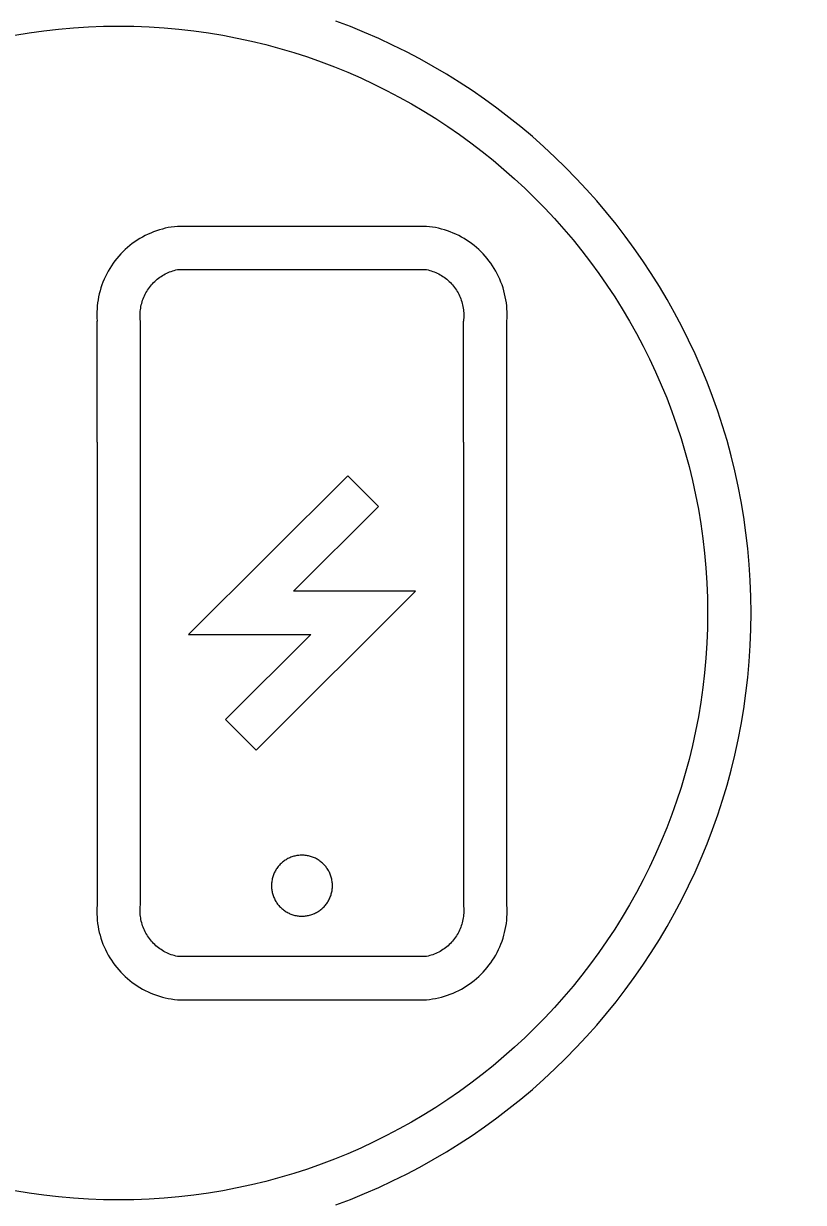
# Model space of a CAD drawing. Header units: inches. Extents: x -10 to 196, y -2 to 124.
# Drawn here: x 20.606 to 21.917, y 109.636 to 111.619 of the extents above; entities that cross this region are included whole.
import ezdxf

# ---------------------------------------------------------------- set-up
doc = ezdxf.new("R2010")
doc.units = ezdxf.units.IN
doc.layers.add('ZANO_R', color=7, linetype='Continuous', lineweight=0)
doc.layers.add('ZANO_W', color=1, linetype='Continuous', lineweight=0)
doc.styles.get("Standard").update_dxf_attribs({"font": 'arial.ttf'})
doc.dimstyles.new('amerykanie', dxfattribs={"dimtxt": 50, "dimasz": 50, "dimexe": 0.5, "dimexo": 0.5, "dimgap": 1, "dimtad": 1, "dimdec": 0, "dimzin": 0, "dimlunit": 5, "dimtxsty": 'Standard', "dimcen": 0.09, "dimclrd": 1, "dimclre": 1, "dimclrt": 1, "dimazin": 0, "dimtfac": 1, "dimtdec": 0, "dimtmove": 0, "dimatfit": 3, "dimfxl": 1, "dimtzin": 0, "dimarcsym": 1})

# ---------------------------------------------------------------- blocks, each defined once
blk = doc.blocks.new('*D384')
at = {"layer": 'ZANO_W', "color": 1, "lineweight": -2}
for p, q in [((20.4921, 123.7696), (-6.8121, 123.7696)), ((-6.3121, 122.7696), (-6.3121, 96.288)), ((3.6895, 95.288), (-6.8121, 95.288))]:
    blk.add_line(p, q, dxfattribs=at)
at = {"layer": 'ZANO_W', "color": 1}
for points in [[(-6.1455, 122.7696), (-6.4788, 122.7696), (-6.3121, 123.7696)], [(-6.4788, 96.288), (-6.1455, 96.288), (-6.3121, 95.288)]]:
    blk.add_solid(points, dxfattribs=at)
at = {"layer": 'ZANO_W', "color": 1, "insert": (-7.6524, 109.5288), "char_height": 1.625, "attachment_point": 5, "rotation": 90}
blk.add_mtext('28 1/2', dxfattribs=at)
blk = doc.blocks.new('*D387')
at = {"layer": 'ZANO_W', "color": 1, "lineweight": -2}
blk.add_arc((159.9897, 95.288), 5.9376, 93.97094, 170.33898, dxfattribs=at)
at = {"layer": 'ZANO_W', "color": 1}
for points in [[(159.576, 101.0448), (159.581, 101.3781), (160.5784, 101.1964)], [(153.9702, 96.2985), (154.3023, 96.2704), (154.052, 95.288)]]:
    blk.add_solid(points, dxfattribs=at)
at = {"layer": 'ZANO_W', "color": 1, "insert": (155.1052, 100.6833), "char_height": 1.625, "attachment_point": 5, "rotation": 42.155}
blk.add_mtext("95%%d41'", dxfattribs=at)

msp = doc.modelspace()

# ---------------------------------------------------------------- linework, layer by layer
at = {"layer": 'ZANO_R'}
for p, q in [((20.64008, 111.60666), (20.66492, 111.6095)), ((20.66492, 111.6095), (20.68994, 111.61172)), ((20.68994, 111.61172), (20.71513, 111.61332)), ((20.71513, 111.61332), (20.74049, 111.61428)), ((20.74049, 111.61428), (20.76601, 111.6146)), ((20.76601, 111.6146), (20.79152, 111.61428)), ((20.79152, 111.61428), (20.81688, 111.61332)), ((20.81688, 111.61332), (20.84207, 111.61172)), ((20.84207, 111.61172), (20.86709, 111.6095)), ((20.86709, 111.6095), (20.89193, 111.60666)), ((21.15541, 111.61375), (21.13114, 111.62297)), ((21.1794, 111.60396), (21.15541, 111.61375)), ((20.59097, 111.59916), (20.61543, 111.60321)), ((20.61543, 111.60321), (20.64008, 111.60666)), ((20.89193, 111.60666), (20.91658, 111.60321)), ((20.91658, 111.60321), (20.94103, 111.59916)), ((20.94103, 111.59916), (20.96528, 111.59451)), ((20.96528, 111.59451), (20.98932, 111.58928)), ((20.98932, 111.58928), (21.01314, 111.58348)), ((21.20309, 111.59362), (21.1794, 111.60396)), ((21.22647, 111.58271), (21.20309, 111.59362)), ((21.01314, 111.58348), (21.03673, 111.5771)), ((21.03673, 111.5771), (21.06009, 111.57015)), ((21.06009, 111.57015), (21.0832, 111.56266)), ((21.24955, 111.57127), (21.22647, 111.58271)), ((21.2723, 111.55928), (21.24955, 111.57127)), ((21.0832, 111.56266), (21.10606, 111.55461)), ((21.10606, 111.55461), (21.12867, 111.54603)), ((21.29473, 111.54677), (21.2723, 111.55928)), ((21.12867, 111.54603), (21.151, 111.53692)), ((21.151, 111.53692), (21.17306, 111.52728)), ((21.31682, 111.53373), (21.29473, 111.54677)), ((21.33856, 111.52019), (21.31682, 111.53373)), ((21.17306, 111.52728), (21.19485, 111.51713)), ((21.19485, 111.51713), (21.21634, 111.50646)), ((21.35995, 111.50614), (21.33856, 111.52019)), ((21.21634, 111.50646), (21.23753, 111.4953)), ((21.23753, 111.4953), (21.25841, 111.48365)), ((21.38098, 111.49159), (21.35995, 111.50614)), ((21.40164, 111.47656), (21.38098, 111.49159)), ((21.25841, 111.48365), (21.27899, 111.47151)), ((21.27899, 111.47151), (21.29924, 111.45889)), ((21.42192, 111.46105), (21.40164, 111.47656)), ((21.29924, 111.45889), (21.31916, 111.44581)), ((21.44181, 111.44508), (21.42192, 111.46105)), ((21.31916, 111.44581), (21.33874, 111.43226)), ((21.33874, 111.43226), (21.35798, 111.41827)), ((21.46131, 111.42863), (21.44181, 111.44508)), ((21.35798, 111.41827), (21.37687, 111.40382)), ((21.4804, 111.41174), (21.46131, 111.42863)), ((21.49908, 111.3944), (21.4804, 111.41174)), ((21.37687, 111.40382), (21.3954, 111.38894)), ((21.51734, 111.37663), (21.49908, 111.3944)), ((21.3954, 111.38894), (21.41355, 111.37363)), ((21.41355, 111.37363), (21.43134, 111.35789)), ((21.53517, 111.35842), (21.51734, 111.37663)), ((21.43134, 111.35789), (21.44873, 111.34175)), ((21.55256, 111.3398), (21.53517, 111.35842)), ((21.44873, 111.34175), (21.46574, 111.32519)), ((21.56951, 111.32077), (21.55256, 111.3398)), ((21.46574, 111.32519), (21.48234, 111.30824)), ((21.586, 111.30133), (21.56951, 111.32077)), ((21.48234, 111.30824), (21.49854, 111.29089)), ((21.49854, 111.29089), (21.51432, 111.27317)), ((21.60203, 111.2815), (21.586, 111.30133)), ((20.83433, 111.27187), (20.82944, 111.27028)), ((20.83927, 111.27329), (20.83433, 111.27187)), ((20.84426, 111.27454), (20.83927, 111.27329)), ((20.84929, 111.27561), (20.84426, 111.27454)), ((20.85435, 111.27651), (20.84929, 111.27561)), ((20.85944, 111.27724), (20.85435, 111.27651)), ((20.86455, 111.27779), (20.85944, 111.27724)), ((21.28346, 111.27779), (20.86455, 111.27779)), ((21.28857, 111.27724), (21.28346, 111.27779)), ((21.29366, 111.27651), (21.28857, 111.27724)), ((21.29872, 111.27561), (21.29366, 111.27651)), ((21.30375, 111.27454), (21.29872, 111.27561)), ((21.30874, 111.27329), (21.30375, 111.27454)), ((21.31368, 111.27187), (21.30874, 111.27329)), ((21.31857, 111.27028), (21.31368, 111.27187)), ((21.51432, 111.27317), (21.52968, 111.25507)), ((21.61758, 111.26128), (21.60203, 111.2815)), ((20.79289, 111.25172), (20.78872, 111.24871)), ((20.79716, 111.25458), (20.79289, 111.25172)), ((20.80152, 111.2573), (20.79716, 111.25458)), ((20.80598, 111.25986), (20.80152, 111.2573)), ((20.81052, 111.26227), (20.80598, 111.25986)), ((20.81515, 111.26451), (20.81052, 111.26227)), ((20.81984, 111.2666), (20.81515, 111.26451)), ((20.82461, 111.26852), (20.81984, 111.2666)), ((20.82944, 111.27028), (20.82461, 111.26852)), ((21.3234, 111.26852), (21.31857, 111.27028)), ((21.32817, 111.2666), (21.3234, 111.26852)), ((21.33286, 111.26451), (21.32817, 111.2666)), ((21.33749, 111.26227), (21.33286, 111.26451)), ((21.34203, 111.25986), (21.33749, 111.26227)), ((21.34649, 111.2573), (21.34203, 111.25986)), ((21.35085, 111.25458), (21.34649, 111.2573)), ((21.35512, 111.25172), (21.35085, 111.25458)), ((21.35929, 111.24871), (21.35512, 111.25172)), ((21.52968, 111.25507), (21.54461, 111.2366)), ((21.63266, 111.24069), (21.61758, 111.26128)), ((20.76957, 111.23161), (20.76611, 111.2278)), ((20.77316, 111.23529), (20.76957, 111.23161)), ((20.77687, 111.23884), (20.77316, 111.23529)), ((20.7807, 111.24227), (20.77687, 111.23884)), ((20.78466, 111.24556), (20.7807, 111.24227)), ((20.78872, 111.24871), (20.78466, 111.24556)), ((21.36335, 111.24556), (21.35929, 111.24871)), ((21.36731, 111.24227), (21.36335, 111.24556)), ((21.37114, 111.23884), (21.36731, 111.24227)), ((21.37485, 111.23529), (21.37114, 111.23884)), ((21.37844, 111.23161), (21.37485, 111.23529)), ((21.3819, 111.2278), (21.37844, 111.23161)), ((21.54461, 111.2366), (21.5591, 111.21777)), ((21.64725, 111.21972), (21.63266, 111.24069)), ((20.75364, 111.21147), (20.75089, 111.20713)), ((20.75655, 111.21571), (20.75364, 111.21147)), ((20.75959, 111.21985), (20.75655, 111.21571)), ((20.76278, 111.22388), (20.75959, 111.21985)), ((20.76611, 111.2278), (20.76278, 111.22388)), ((21.38523, 111.22388), (21.3819, 111.2278)), ((21.38842, 111.21985), (21.38523, 111.22388)), ((21.39146, 111.21571), (21.38842, 111.21985)), ((21.39437, 111.21147), (21.39146, 111.21571)), ((21.39712, 111.20713), (21.39437, 111.21147)), ((21.5591, 111.21777), (21.57314, 111.19859)), ((21.66134, 111.1984), (21.64725, 111.21972)), ((20.74355, 111.19357), (20.74142, 111.18889)), ((20.74584, 111.19817), (20.74355, 111.19357)), ((20.74829, 111.20269), (20.74584, 111.19817)), ((20.75089, 111.20713), (20.74829, 111.20269)), ((20.83267, 111.19047), (20.83486, 111.19208)), ((20.83486, 111.19208), (20.8371, 111.19362)), ((20.8371, 111.19362), (20.83939, 111.19508)), ((20.83939, 111.19508), (20.84174, 111.19646)), ((20.84174, 111.19646), (20.84413, 111.19775)), ((20.84413, 111.19775), (20.84656, 111.19897)), ((20.84656, 111.19897), (20.84903, 111.2001)), ((20.84903, 111.2001), (20.85154, 111.20114)), ((20.85154, 111.20114), (20.85409, 111.20209)), ((20.85409, 111.20209), (20.85666, 111.20296)), ((20.85666, 111.20296), (20.85927, 111.20373)), ((20.85927, 111.20373), (20.8619, 111.20442)), ((20.8619, 111.20442), (20.86455, 111.20501)), ((20.86455, 111.20501), (21.28346, 111.20501)), ((21.28346, 111.20501), (21.28611, 111.20442)), ((21.28611, 111.20442), (21.28874, 111.20373)), ((21.28874, 111.20373), (21.29135, 111.20296)), ((21.29135, 111.20296), (21.29392, 111.20209)), ((21.29392, 111.20209), (21.29647, 111.20114)), ((21.29647, 111.20114), (21.29898, 111.2001)), ((21.29898, 111.2001), (21.30145, 111.19897)), ((21.30145, 111.19897), (21.30388, 111.19775)), ((21.30388, 111.19775), (21.30627, 111.19646)), ((21.30627, 111.19646), (21.30862, 111.19508)), ((21.30862, 111.19508), (21.31091, 111.19362)), ((21.31091, 111.19362), (21.31315, 111.19208)), ((21.31315, 111.19208), (21.31534, 111.19047)), ((21.39972, 111.20269), (21.39712, 111.20713)), ((21.40217, 111.19817), (21.39972, 111.20269)), ((21.40446, 111.19357), (21.40217, 111.19817)), ((21.40659, 111.18889), (21.40446, 111.19357)), ((21.57314, 111.19859), (21.58673, 111.17906)), ((21.67493, 111.17672), (21.66134, 111.1984)), ((20.73602, 111.17445), (20.73455, 111.16952)), ((20.73765, 111.17932), (20.73602, 111.17445)), ((20.73945, 111.18414), (20.73765, 111.17932)), ((20.74142, 111.18889), (20.73945, 111.18414)), ((20.81435, 111.17057), (20.81586, 111.17283)), ((20.81586, 111.17283), (20.81744, 111.17504)), ((20.81744, 111.17504), (20.81911, 111.17719)), ((20.81911, 111.17719), (20.82084, 111.17928)), ((20.82084, 111.17928), (20.82265, 111.18131)), ((20.82265, 111.18131), (20.82452, 111.18328)), ((20.82452, 111.18328), (20.82647, 111.18518)), ((20.82647, 111.18518), (20.82847, 111.18701)), ((20.82847, 111.18701), (20.83054, 111.18878)), ((20.83054, 111.18878), (20.83267, 111.19047)), ((21.31534, 111.19047), (21.31747, 111.18878)), ((21.31747, 111.18878), (21.31954, 111.18701)), ((21.31954, 111.18701), (21.32155, 111.18518)), ((21.32155, 111.18518), (21.32349, 111.18328)), ((21.32349, 111.18328), (21.32536, 111.18131)), ((21.32536, 111.18131), (21.32717, 111.17928)), ((21.32717, 111.17928), (21.3289, 111.17719)), ((21.3289, 111.17719), (21.33057, 111.17504)), ((21.33057, 111.17504), (21.33215, 111.17283)), ((21.33215, 111.17283), (21.33366, 111.17057)), ((21.40856, 111.18414), (21.40659, 111.18889)), ((21.41036, 111.17932), (21.40856, 111.18414)), ((21.41199, 111.17445), (21.41036, 111.17932)), ((21.41346, 111.16952), (21.41199, 111.17445)), ((21.58673, 111.17906), (21.59985, 111.1592)), ((21.688, 111.1547), (21.67493, 111.17672)), ((20.73119, 111.15447), (20.73042, 111.14939)), ((20.73214, 111.15953), (20.73119, 111.15447)), ((20.73326, 111.16454), (20.73214, 111.15953)), ((20.73455, 111.16952), (20.73326, 111.16454)), ((20.80527, 111.15088), (20.8061, 111.15347)), ((20.8061, 111.15347), (20.80702, 111.15603)), ((20.80702, 111.15603), (20.80803, 111.15855)), ((20.80803, 111.15855), (20.80913, 111.16104)), ((20.80913, 111.16104), (20.81031, 111.16349)), ((20.81031, 111.16349), (20.81157, 111.16589)), ((20.81157, 111.16589), (20.81292, 111.16825)), ((20.81292, 111.16825), (20.81435, 111.17057)), ((21.33366, 111.17057), (21.33509, 111.16825)), ((21.33509, 111.16825), (21.33644, 111.16589)), ((21.33644, 111.16589), (21.3377, 111.16349)), ((21.3377, 111.16349), (21.33888, 111.16104)), ((21.33888, 111.16104), (21.33998, 111.15855)), ((21.33998, 111.15855), (21.34099, 111.15603)), ((21.34099, 111.15603), (21.34191, 111.15347)), ((21.34191, 111.15347), (21.34274, 111.15088)), ((21.41475, 111.16454), (21.41346, 111.16952)), ((21.41587, 111.15953), (21.41475, 111.16454)), ((21.41682, 111.15447), (21.41587, 111.15953)), ((21.41759, 111.14939), (21.41682, 111.15447)), ((21.59985, 111.1592), (21.61251, 111.13901)), ((21.70055, 111.13234), (21.688, 111.1547)), ((20.72916, 111.13402), (20.7291, 111.12888)), ((20.72941, 111.13916), (20.72916, 111.13402)), ((20.72982, 111.14428), (20.72941, 111.13916)), ((20.73042, 111.14939), (20.72982, 111.14428)), ((20.80193, 111.12946), (20.80202, 111.13218)), ((20.80202, 111.13218), (20.8022, 111.13489)), ((20.8022, 111.13489), (20.80248, 111.13759)), ((20.80248, 111.13759), (20.80286, 111.14029)), ((20.80286, 111.14029), (20.80332, 111.14297)), ((20.80332, 111.14297), (20.80388, 111.14563)), ((20.80388, 111.14563), (20.80453, 111.14827)), ((20.80453, 111.14827), (20.80527, 111.15088)), ((21.34274, 111.15088), (21.34348, 111.14827)), ((21.34348, 111.14827), (21.34413, 111.14563)), ((21.34413, 111.14563), (21.34469, 111.14297)), ((21.34469, 111.14297), (21.34515, 111.14029)), ((21.34515, 111.14029), (21.34553, 111.13759)), ((21.34553, 111.13759), (21.34581, 111.13489)), ((21.34581, 111.13489), (21.34599, 111.13218)), ((21.34599, 111.13218), (21.34608, 111.12946)), ((21.41819, 111.14428), (21.41759, 111.14939)), ((21.4186, 111.13916), (21.41819, 111.14428)), ((21.41885, 111.13402), (21.4186, 111.13916)), ((21.41891, 111.12888), (21.41885, 111.13402)), ((21.61251, 111.13901), (21.62468, 111.1185)), ((21.71257, 111.10966), (21.70055, 111.13234)), ((20.7291, 111.12888), (20.72921, 111.12374)), ((20.72921, 111.12374), (20.72951, 111.11861)), ((20.72951, 110.9146), (20.72951, 111.11861)), ((20.80193, 111.12674), (20.80193, 111.12946)), ((20.80203, 111.12403), (20.80193, 111.12674)), ((20.80222, 111.12131), (20.80203, 111.12403)), ((20.80251, 111.11861), (20.80222, 111.12131)), ((20.80251, 110.13648), (20.80251, 111.11861)), ((21.34579, 111.12131), (21.3455, 111.11861)), ((21.3455, 110.9146), (21.3455, 111.11861)), ((21.34598, 111.12403), (21.34579, 111.12131)), ((21.34608, 111.12674), (21.34598, 111.12403)), ((21.34608, 111.12946), (21.34608, 111.12674)), ((21.4185, 111.11861), (21.4188, 111.12374)), ((21.4185, 110.13648), (21.4185, 111.11861)), ((21.4188, 111.12374), (21.41891, 111.12888)), ((21.62468, 111.1185), (21.63637, 111.09768)), ((21.63637, 111.09768), (21.64757, 111.07655)), ((21.72406, 111.08665), (21.71257, 111.10966)), ((21.64757, 111.07655), (21.65826, 111.05513)), ((21.73499, 111.06334), (21.72406, 111.08665)), ((21.65826, 111.05513), (21.66845, 111.03342)), ((21.74537, 111.03972), (21.73499, 111.06334)), ((21.66845, 111.03342), (21.67812, 111.01142)), ((21.75519, 111.01581), (21.74537, 111.03972)), ((21.76443, 110.99162), (21.75519, 111.01581)), ((21.67812, 111.01142), (21.68726, 110.98915)), ((21.68726, 110.98915), (21.69587, 110.96662)), ((21.7731, 110.96714), (21.76443, 110.99162)), ((21.69587, 110.96662), (21.70394, 110.94383)), ((21.78117, 110.9424), (21.7731, 110.96714)), ((21.70394, 110.94383), (21.71146, 110.92078)), ((21.78865, 110.9174), (21.78117, 110.9424)), ((20.72951, 110.9146), (20.72951, 110.13648)), ((21.3455, 110.9146), (21.3455, 110.13648)), ((21.71146, 110.92078), (21.71842, 110.8975)), ((21.79552, 110.89215), (21.78865, 110.9174)), ((21.71842, 110.8975), (21.72482, 110.87398)), ((21.80177, 110.86665), (21.79552, 110.89215)), ((21.151, 110.85828), (20.88298, 110.59133)), ((21.2026, 110.8068), (21.151, 110.85828)), ((21.72482, 110.87398), (21.73065, 110.85023)), ((21.80741, 110.84092), (21.80177, 110.86665)), ((21.73065, 110.85023), (21.73589, 110.82627)), ((21.81241, 110.81496), (21.80741, 110.84092)), ((21.73589, 110.82627), (21.74055, 110.80209)), ((21.81677, 110.78878), (21.81241, 110.81496)), ((21.05957, 110.66432), (21.2026, 110.8068)), ((21.74055, 110.80209), (21.74461, 110.77771)), ((21.74461, 110.77771), (21.74807, 110.75314)), ((21.82049, 110.76239), (21.81677, 110.78878)), ((21.82354, 110.7358), (21.82049, 110.76239)), ((21.74807, 110.75314), (21.75092, 110.72837)), ((21.82594, 110.70902), (21.82354, 110.7358)), ((21.75092, 110.72837), (21.75315, 110.70343)), ((21.75315, 110.70343), (21.75475, 110.67832)), ((21.82766, 110.68206), (21.82594, 110.70902)), ((21.75475, 110.67832), (21.75572, 110.65304)), ((21.82869, 110.65491), (21.82766, 110.68206)), ((20.99711, 110.39697), (21.26487, 110.66459)), ((21.26487, 110.66459), (21.05957, 110.66432)), ((21.75572, 110.65304), (21.75604, 110.6276)), ((21.82904, 110.6276), (21.82869, 110.65491)), ((21.75604, 110.6276), (21.75572, 110.60217)), ((21.82869, 110.60029), (21.82904, 110.6276)), ((21.75572, 110.60217), (21.75475, 110.57689)), ((21.82766, 110.57315), (21.82869, 110.60029)), ((20.88298, 110.59133), (21.08873, 110.5916)), ((21.08873, 110.5916), (20.94544, 110.44835)), ((21.75475, 110.57689), (21.75315, 110.55177)), ((21.82594, 110.54618), (21.82766, 110.57315)), ((21.75315, 110.55177), (21.75092, 110.52683)), ((21.82354, 110.5194), (21.82594, 110.54618)), ((21.75092, 110.52683), (21.74807, 110.50207)), ((21.82049, 110.49281), (21.82354, 110.5194)), ((21.74807, 110.50207), (21.74461, 110.47749)), ((21.81677, 110.46642), (21.82049, 110.49281)), ((21.74461, 110.47749), (21.74055, 110.45311)), ((21.81241, 110.44025), (21.81677, 110.46642)), ((20.94544, 110.44835), (20.99711, 110.39697)), ((21.74055, 110.45311), (21.73589, 110.42894)), ((21.80741, 110.41429), (21.81241, 110.44025)), ((21.73589, 110.42894), (21.73065, 110.40497)), ((21.73065, 110.40497), (21.72482, 110.38122)), ((21.80177, 110.38856), (21.80741, 110.41429)), ((21.72482, 110.38122), (21.71842, 110.3577)), ((21.79552, 110.36306), (21.80177, 110.38856)), ((21.78865, 110.3378), (21.79552, 110.36306)), ((21.71842, 110.3577), (21.71146, 110.33442)), ((21.71146, 110.33442), (21.70394, 110.31138)), ((21.78117, 110.3128), (21.78865, 110.3378)), ((21.70394, 110.31138), (21.69587, 110.28858)), ((21.7731, 110.28806), (21.78117, 110.3128)), ((21.69587, 110.28858), (21.68726, 110.26605)), ((21.76443, 110.26359), (21.7731, 110.28806)), ((21.68726, 110.26605), (21.67812, 110.24378)), ((21.75519, 110.23939), (21.76443, 110.26359)), ((21.67812, 110.24378), (21.66845, 110.22179)), ((21.07251, 110.22028), (21.07074, 110.2202)), ((21.07429, 110.2203), (21.07251, 110.22028)), ((21.07607, 110.22026), (21.07429, 110.2203)), ((21.07785, 110.22016), (21.07607, 110.22026)), ((21.66845, 110.22179), (21.65826, 110.20007)), ((21.74537, 110.21548), (21.75519, 110.23939)), ((21.03395, 110.20103), (21.03287, 110.19962)), ((21.03509, 110.2024), (21.03395, 110.20103)), ((21.03627, 110.20373), (21.03509, 110.2024)), ((21.0375, 110.20502), (21.03627, 110.20373)), ((21.03877, 110.20627), (21.0375, 110.20502)), ((21.04008, 110.20747), (21.03877, 110.20627)), ((21.04143, 110.20862), (21.04008, 110.20747)), ((21.04283, 110.20973), (21.04143, 110.20862)), ((21.04426, 110.21079), (21.04283, 110.20973)), ((21.04572, 110.21179), (21.04426, 110.21079)), ((21.04722, 110.21275), (21.04572, 110.21179)), ((21.04876, 110.21365), (21.04722, 110.21275)), ((21.05032, 110.2145), (21.04876, 110.21365)), ((21.05191, 110.2153), (21.05032, 110.2145)), ((21.05353, 110.21604), (21.05191, 110.2153)), ((21.05517, 110.21672), (21.05353, 110.21604)), ((21.05684, 110.21734), (21.05517, 110.21672)), ((21.05852, 110.21791), (21.05684, 110.21734)), ((21.06023, 110.21842), (21.05852, 110.21791)), ((21.06195, 110.21887), (21.06023, 110.21842)), ((21.06369, 110.21926), (21.06195, 110.21887)), ((21.06544, 110.21958), (21.06369, 110.21926)), ((21.0672, 110.21985), (21.06544, 110.21958)), ((21.06896, 110.22006), (21.0672, 110.21985)), ((21.07074, 110.2202), (21.06896, 110.22006)), ((21.07962, 110.22), (21.07785, 110.22016)), ((21.08138, 110.21977), (21.07962, 110.22)), ((21.08314, 110.21948), (21.08138, 110.21977)), ((21.08488, 110.21914), (21.08314, 110.21948)), ((21.08662, 110.21873), (21.08488, 110.21914)), ((21.08833, 110.21826), (21.08662, 110.21873)), ((21.09003, 110.21773), (21.08833, 110.21826)), ((21.09171, 110.21715), (21.09003, 110.21773)), ((21.09337, 110.21651), (21.09171, 110.21715)), ((21.09501, 110.2158), (21.09337, 110.21651)), ((21.09662, 110.21505), (21.09501, 110.2158)), ((21.0982, 110.21424), (21.09662, 110.21505)), ((21.09975, 110.21337), (21.0982, 110.21424)), ((21.10127, 110.21245), (21.09975, 110.21337)), ((21.10276, 110.21148), (21.10127, 110.21245)), ((21.10422, 110.21045), (21.10276, 110.21148)), ((21.10564, 110.20938), (21.10422, 110.21045)), ((21.10702, 110.20826), (21.10564, 110.20938)), ((21.10836, 110.20709), (21.10702, 110.20826)), ((21.10966, 110.20587), (21.10836, 110.20709)), ((21.11092, 110.20461), (21.10966, 110.20587)), ((21.11213, 110.20331), (21.11092, 110.20461)), ((21.11329, 110.20197), (21.11213, 110.20331)), ((21.11441, 110.20058), (21.11329, 110.20197)), ((21.11548, 110.19916), (21.11441, 110.20058)), ((21.73499, 110.19186), (21.74537, 110.21548)), ((21.02444, 110.18209), (21.02402, 110.18036)), ((21.02492, 110.1838), (21.02444, 110.18209)), ((21.02546, 110.1855), (21.02492, 110.1838)), ((21.02606, 110.18717), (21.02546, 110.1855)), ((21.02672, 110.18883), (21.02606, 110.18717)), ((21.02744, 110.19046), (21.02672, 110.18883)), ((21.02821, 110.19206), (21.02744, 110.19046)), ((21.02903, 110.19363), (21.02821, 110.19206)), ((21.02991, 110.19518), (21.02903, 110.19363)), ((21.03085, 110.1967), (21.02991, 110.19518)), ((21.03183, 110.19818), (21.03085, 110.1967)), ((21.03287, 110.19962), (21.03183, 110.19818)), ((21.1165, 110.1977), (21.11548, 110.19916)), ((21.11747, 110.19621), (21.1165, 110.1977)), ((21.11839, 110.19469), (21.11747, 110.19621)), ((21.11925, 110.19313), (21.11839, 110.19469)), ((21.12006, 110.19155), (21.11925, 110.19313)), ((21.12081, 110.18993), (21.12006, 110.19155)), ((21.12151, 110.1883), (21.12081, 110.18993)), ((21.12215, 110.18664), (21.12151, 110.1883)), ((21.12273, 110.18495), (21.12215, 110.18664)), ((21.12325, 110.18325), (21.12273, 110.18495)), ((21.12371, 110.18154), (21.12325, 110.18325)), ((21.12412, 110.1798), (21.12371, 110.18154)), ((21.65826, 110.20007), (21.64757, 110.17865)), ((21.72406, 110.16855), (21.73499, 110.19186)), ((21.02281, 110.17156), (21.02276, 110.16978)), ((21.02276, 110.16978), (21.02276, 110.168)), ((21.02276, 110.168), (21.02283, 110.16623)), ((21.02293, 110.17334), (21.02281, 110.17156)), ((21.02283, 110.16623), (21.02296, 110.16445)), ((21.02311, 110.17511), (21.02293, 110.17334)), ((21.02296, 110.16445), (21.02315, 110.16268)), ((21.02335, 110.17687), (21.02311, 110.17511)), ((21.02315, 110.16268), (21.0234, 110.16092)), ((21.02365, 110.17862), (21.02335, 110.17687)), ((21.0234, 110.16092), (21.02371, 110.15917)), ((21.02402, 110.18036), (21.02365, 110.17862)), ((21.12446, 110.17806), (21.12412, 110.1798)), ((21.12474, 110.1763), (21.12446, 110.17806)), ((21.12452, 110.16036), (21.12479, 110.16211)), ((21.12496, 110.17454), (21.12474, 110.1763)), ((21.12479, 110.16211), (21.125, 110.16388)), ((21.12512, 110.17276), (21.12496, 110.17454)), ((21.125, 110.16388), (21.12515, 110.16565)), ((21.12522, 110.17099), (21.12512, 110.17276)), ((21.12515, 110.16565), (21.12523, 110.16743)), ((21.12526, 110.16921), (21.12522, 110.17099)), ((21.12523, 110.16743), (21.12526, 110.16921)), ((21.64757, 110.17865), (21.63637, 110.15752)), ((21.71257, 110.14555), (21.72406, 110.16855)), ((21.02371, 110.15917), (21.02409, 110.15743)), ((21.02409, 110.15743), (21.02452, 110.1557)), ((21.02452, 110.1557), (21.02501, 110.15399)), ((21.02501, 110.15399), (21.02556, 110.1523)), ((21.02556, 110.1523), (21.02618, 110.15063)), ((21.02618, 110.15063), (21.02684, 110.14898)), ((21.02684, 110.14898), (21.02757, 110.14736)), ((21.02757, 110.14736), (21.02835, 110.14576)), ((21.02835, 110.14576), (21.02919, 110.14419)), ((21.02919, 110.14419), (21.03007, 110.14265)), ((21.03007, 110.14265), (21.03102, 110.14114)), ((21.03102, 110.14114), (21.03201, 110.13966)), ((21.11668, 110.14066), (21.11764, 110.14216)), ((21.11764, 110.14216), (21.11854, 110.14369)), ((21.11854, 110.14369), (21.1194, 110.14525)), ((21.1194, 110.14525), (21.1202, 110.14684)), ((21.1202, 110.14684), (21.12094, 110.14846)), ((21.12094, 110.14846), (21.12163, 110.1501)), ((21.12163, 110.1501), (21.12226, 110.15176)), ((21.12226, 110.15176), (21.12283, 110.15345)), ((21.12283, 110.15345), (21.12334, 110.15515)), ((21.12334, 110.15515), (21.12379, 110.15687)), ((21.12379, 110.15687), (21.12418, 110.15861)), ((21.12418, 110.15861), (21.12452, 110.16036)), ((21.63637, 110.15752), (21.62468, 110.1367)), ((21.70055, 110.12286), (21.71257, 110.14555)), ((20.72921, 110.13135), (20.7291, 110.12621)), ((20.7291, 110.12621), (20.72916, 110.12107)), ((20.72951, 110.13648), (20.72921, 110.13135)), ((20.80193, 110.12835), (20.80203, 110.13107)), ((20.80193, 110.12563), (20.80193, 110.12835)), ((20.80202, 110.12292), (20.80193, 110.12563)), ((20.8022, 110.1202), (20.80202, 110.12292)), ((20.80203, 110.13107), (20.80222, 110.13378)), ((20.80222, 110.13378), (20.80251, 110.13648)), ((21.03201, 110.13966), (21.03306, 110.13823)), ((21.03306, 110.13823), (21.03415, 110.13682)), ((21.03415, 110.13682), (21.03529, 110.13546)), ((21.03529, 110.13546), (21.03648, 110.13414)), ((21.03648, 110.13414), (21.03772, 110.13285)), ((21.03772, 110.13285), (21.039, 110.13162)), ((21.039, 110.13162), (21.04032, 110.13042)), ((21.04032, 110.13042), (21.04168, 110.12928)), ((21.04168, 110.12928), (21.04308, 110.12818)), ((21.04308, 110.12818), (21.04451, 110.12713)), ((21.04451, 110.12713), (21.04599, 110.12613)), ((21.04599, 110.12613), (21.04749, 110.12519)), ((21.04749, 110.12519), (21.04903, 110.12429)), ((21.04903, 110.12429), (21.0506, 110.12345)), ((21.0506, 110.12345), (21.0522, 110.12267)), ((21.0522, 110.12267), (21.05382, 110.12194)), ((21.05382, 110.12194), (21.05547, 110.12127)), ((21.05547, 110.12127), (21.05714, 110.12065)), ((21.09201, 110.12106), (21.09366, 110.12172)), ((21.09366, 110.12172), (21.09529, 110.12243)), ((21.09529, 110.12243), (21.0969, 110.12319)), ((21.0969, 110.12319), (21.09848, 110.12402)), ((21.09848, 110.12402), (21.10002, 110.12489)), ((21.10002, 110.12489), (21.10154, 110.12582)), ((21.10154, 110.12582), (21.10303, 110.1268)), ((21.10303, 110.1268), (21.10447, 110.12784)), ((21.10447, 110.12784), (21.10589, 110.12892)), ((21.10589, 110.12892), (21.10726, 110.13005)), ((21.10726, 110.13005), (21.10859, 110.13123)), ((21.10859, 110.13123), (21.10989, 110.13245)), ((21.10989, 110.13245), (21.11113, 110.13372)), ((21.11113, 110.13372), (21.11234, 110.13503)), ((21.11234, 110.13503), (21.1135, 110.13638)), ((21.1135, 110.13638), (21.11461, 110.13777)), ((21.11461, 110.13777), (21.11567, 110.1392)), ((21.11567, 110.1392), (21.11668, 110.14066)), ((21.3455, 110.13648), (21.34579, 110.13378)), ((21.34579, 110.13378), (21.34598, 110.13107)), ((21.34599, 110.12292), (21.34581, 110.1202)), ((21.34598, 110.13107), (21.34608, 110.12835)), ((21.34608, 110.12563), (21.34599, 110.12292)), ((21.34608, 110.12835), (21.34608, 110.12563)), ((21.4188, 110.13135), (21.4185, 110.13648)), ((21.41891, 110.12621), (21.4188, 110.13135)), ((21.41885, 110.12107), (21.41891, 110.12621)), ((21.62468, 110.1367), (21.61251, 110.11619)), ((21.688, 110.1005), (21.70055, 110.12286)), ((20.72916, 110.12107), (20.72941, 110.11593)), ((20.72941, 110.11593), (20.72982, 110.11081)), ((20.72982, 110.11081), (20.73042, 110.1057)), ((20.73042, 110.1057), (20.73119, 110.10062)), ((20.80248, 110.1175), (20.8022, 110.1202)), ((20.80286, 110.11481), (20.80248, 110.1175)), ((20.80332, 110.11213), (20.80286, 110.11481)), ((20.80388, 110.10947), (20.80332, 110.11213)), ((20.80453, 110.10683), (20.80388, 110.10947)), ((20.80527, 110.10421), (20.80453, 110.10683)), ((20.8061, 110.10162), (20.80527, 110.10421)), ((20.80702, 110.09907), (20.8061, 110.10162)), ((21.05714, 110.12065), (21.05883, 110.1201)), ((21.05883, 110.1201), (21.06053, 110.1196)), ((21.06053, 110.1196), (21.06226, 110.11916)), ((21.06226, 110.11916), (21.064, 110.11878)), ((21.064, 110.11878), (21.06575, 110.11847)), ((21.06575, 110.11847), (21.06751, 110.11821)), ((21.06751, 110.11821), (21.06928, 110.11802)), ((21.06928, 110.11802), (21.07105, 110.11788)), ((21.07105, 110.11788), (21.07283, 110.11781)), ((21.07283, 110.11781), (21.07461, 110.1178)), ((21.07461, 110.1178), (21.07639, 110.11785)), ((21.07639, 110.11785), (21.07816, 110.11797)), ((21.07816, 110.11797), (21.07993, 110.11814)), ((21.07993, 110.11814), (21.0817, 110.11838)), ((21.0817, 110.11838), (21.08345, 110.11867)), ((21.08345, 110.11867), (21.08519, 110.11903)), ((21.08519, 110.11903), (21.08692, 110.11945)), ((21.08692, 110.11945), (21.08864, 110.11993)), ((21.08864, 110.11993), (21.09033, 110.12047)), ((21.09033, 110.12047), (21.09201, 110.12106)), ((21.34191, 110.10162), (21.34099, 110.09907)), ((21.34274, 110.10421), (21.34191, 110.10162)), ((21.34348, 110.10683), (21.34274, 110.10421)), ((21.34413, 110.10947), (21.34348, 110.10683)), ((21.34469, 110.11213), (21.34413, 110.10947)), ((21.34515, 110.11481), (21.34469, 110.11213)), ((21.34553, 110.1175), (21.34515, 110.11481)), ((21.34581, 110.1202), (21.34553, 110.1175)), ((21.41682, 110.10062), (21.41759, 110.1057)), ((21.41759, 110.1057), (21.41819, 110.11081)), ((21.41819, 110.11081), (21.4186, 110.11593)), ((21.4186, 110.11593), (21.41885, 110.12107)), ((21.61251, 110.11619), (21.59985, 110.096)), ((20.73119, 110.10062), (20.73214, 110.09557)), ((20.73214, 110.09557), (20.73326, 110.09055)), ((20.73326, 110.09055), (20.73455, 110.08557)), ((20.73455, 110.08557), (20.73602, 110.08064)), ((20.80803, 110.09654), (20.80702, 110.09907)), ((20.80913, 110.09405), (20.80803, 110.09654)), ((20.81031, 110.09161), (20.80913, 110.09405)), ((20.81157, 110.0892), (20.81031, 110.09161)), ((20.81292, 110.08684), (20.81157, 110.0892)), ((20.81435, 110.08453), (20.81292, 110.08684)), ((20.81586, 110.08227), (20.81435, 110.08453)), ((20.81744, 110.08006), (20.81586, 110.08227)), ((21.33215, 110.08227), (21.33057, 110.08006)), ((21.33366, 110.08453), (21.33215, 110.08227)), ((21.33509, 110.08684), (21.33366, 110.08453)), ((21.33644, 110.0892), (21.33509, 110.08684)), ((21.3377, 110.09161), (21.33644, 110.0892)), ((21.33888, 110.09405), (21.3377, 110.09161)), ((21.33998, 110.09654), (21.33888, 110.09405)), ((21.34099, 110.09907), (21.33998, 110.09654)), ((21.41199, 110.08064), (21.41346, 110.08557)), ((21.41346, 110.08557), (21.41475, 110.09055)), ((21.41475, 110.09055), (21.41587, 110.09557)), ((21.41587, 110.09557), (21.41682, 110.10062)), ((21.59985, 110.096), (21.58673, 110.07614)), ((21.67493, 110.07848), (21.688, 110.1005)), ((20.73602, 110.08064), (20.73765, 110.07577)), ((20.73765, 110.07577), (20.73945, 110.07096)), ((20.73945, 110.07096), (20.74142, 110.0662)), ((20.74142, 110.0662), (20.74355, 110.06153)), ((20.81911, 110.07791), (20.81744, 110.08006)), ((20.82084, 110.07581), (20.81911, 110.07791)), ((20.82265, 110.07378), (20.82084, 110.07581)), ((20.82452, 110.07181), (20.82265, 110.07378)), ((20.82647, 110.06991), (20.82452, 110.07181)), ((20.82847, 110.06808), (20.82647, 110.06991)), ((20.83054, 110.06632), (20.82847, 110.06808)), ((20.83267, 110.06463), (20.83054, 110.06632)), ((20.83486, 110.06301), (20.83267, 110.06463)), ((20.8371, 110.06147), (20.83486, 110.06301)), ((21.31315, 110.06301), (21.31091, 110.06147)), ((21.31534, 110.06463), (21.31315, 110.06301)), ((21.31747, 110.06632), (21.31534, 110.06463)), ((21.31954, 110.06808), (21.31747, 110.06632)), ((21.32155, 110.06991), (21.31954, 110.06808)), ((21.32349, 110.07181), (21.32155, 110.06991)), ((21.32536, 110.07378), (21.32349, 110.07181)), ((21.32717, 110.07581), (21.32536, 110.07378)), ((21.3289, 110.07791), (21.32717, 110.07581)), ((21.33057, 110.08006), (21.3289, 110.07791)), ((21.40446, 110.06153), (21.40659, 110.0662)), ((21.40659, 110.0662), (21.40856, 110.07096)), ((21.40856, 110.07096), (21.41036, 110.07577)), ((21.41036, 110.07577), (21.41199, 110.08064)), ((21.58673, 110.07614), (21.57314, 110.05661)), ((21.66134, 110.0568), (21.67493, 110.07848)), ((20.74355, 110.06153), (20.74584, 110.05692)), ((20.74584, 110.05692), (20.74829, 110.0524)), ((20.74829, 110.0524), (20.75089, 110.04797)), ((20.75089, 110.04797), (20.75364, 110.04363)), ((20.75364, 110.04363), (20.75655, 110.03938)), ((20.83939, 110.06002), (20.8371, 110.06147)), ((20.84174, 110.05864), (20.83939, 110.06002)), ((20.84413, 110.05734), (20.84174, 110.05864)), ((20.84656, 110.05613), (20.84413, 110.05734)), ((20.84903, 110.055), (20.84656, 110.05613)), ((20.85154, 110.05396), (20.84903, 110.055)), ((20.85409, 110.053), (20.85154, 110.05396)), ((20.85666, 110.05214), (20.85409, 110.053)), ((20.85927, 110.05136), (20.85666, 110.05214)), ((20.8619, 110.05068), (20.85927, 110.05136)), ((20.86455, 110.05008), (20.8619, 110.05068)), ((21.28346, 110.05008), (20.86455, 110.05008)), ((21.28611, 110.05068), (21.28346, 110.05008)), ((21.28874, 110.05136), (21.28611, 110.05068)), ((21.29135, 110.05214), (21.28874, 110.05136)), ((21.29392, 110.053), (21.29135, 110.05214)), ((21.29647, 110.05396), (21.29392, 110.053)), ((21.29898, 110.055), (21.29647, 110.05396)), ((21.30145, 110.05613), (21.29898, 110.055)), ((21.30388, 110.05734), (21.30145, 110.05613)), ((21.30627, 110.05864), (21.30388, 110.05734)), ((21.30862, 110.06002), (21.30627, 110.05864)), ((21.31091, 110.06147), (21.30862, 110.06002)), ((21.39146, 110.03938), (21.39437, 110.04363)), ((21.39437, 110.04363), (21.39712, 110.04797)), ((21.39712, 110.04797), (21.39972, 110.0524)), ((21.39972, 110.0524), (21.40217, 110.05692)), ((21.40217, 110.05692), (21.40446, 110.06153)), ((21.57314, 110.05661), (21.5591, 110.03743)), ((21.64725, 110.03548), (21.66134, 110.0568)), ((20.75655, 110.03938), (20.75959, 110.03524)), ((20.75959, 110.03524), (20.76278, 110.03121)), ((20.76278, 110.03121), (20.76611, 110.02729)), ((20.76611, 110.02729), (20.76957, 110.02349)), ((20.76957, 110.02349), (20.77316, 110.0198)), ((21.37485, 110.0198), (21.37844, 110.02349)), ((21.37844, 110.02349), (21.3819, 110.02729)), ((21.3819, 110.02729), (21.38523, 110.03121)), ((21.38523, 110.03121), (21.38842, 110.03524)), ((21.38842, 110.03524), (21.39146, 110.03938)), ((21.5591, 110.03743), (21.54461, 110.0186)), ((21.63266, 110.01451), (21.64725, 110.03548)), ((20.77316, 110.0198), (20.77687, 110.01625)), ((20.77687, 110.01625), (20.7807, 110.01283)), ((20.7807, 110.01283), (20.78466, 110.00954)), ((20.78466, 110.00954), (20.78872, 110.00638)), ((20.78872, 110.00638), (20.79289, 110.00337)), ((20.79289, 110.00337), (20.79716, 110.00051)), ((21.35085, 110.00051), (21.35512, 110.00337)), ((21.35512, 110.00337), (21.35929, 110.00638)), ((21.35929, 110.00638), (21.36335, 110.00954)), ((21.36335, 110.00954), (21.36731, 110.01283)), ((21.36731, 110.01283), (21.37114, 110.01625)), ((21.37114, 110.01625), (21.37485, 110.0198)), ((21.54461, 110.0186), (21.52968, 110.00013)), ((21.61758, 109.99392), (21.63266, 110.01451)), ((20.79716, 110.00051), (20.80152, 109.9978)), ((20.80152, 109.9978), (20.80598, 109.99523)), ((20.80598, 109.99523), (20.81052, 109.99283)), ((20.81052, 109.99283), (20.81515, 109.99058)), ((20.81515, 109.99058), (20.81984, 109.98849)), ((20.81984, 109.98849), (20.82461, 109.98657)), ((20.82461, 109.98657), (20.82944, 109.98481)), ((20.82944, 109.98481), (20.83433, 109.98322)), ((20.83433, 109.98322), (20.83927, 109.9818)), ((21.30874, 109.9818), (21.31368, 109.98322)), ((21.31368, 109.98322), (21.31857, 109.98481)), ((21.31857, 109.98481), (21.3234, 109.98657)), ((21.3234, 109.98657), (21.32817, 109.98849)), ((21.32817, 109.98849), (21.33286, 109.99058)), ((21.33286, 109.99058), (21.33749, 109.99283)), ((21.33749, 109.99283), (21.34203, 109.99523)), ((21.34203, 109.99523), (21.34649, 109.9978)), ((21.34649, 109.9978), (21.35085, 110.00051)), ((21.52968, 110.00013), (21.51432, 109.98203)), ((21.60203, 109.9737), (21.61758, 109.99392)), ((20.83927, 109.9818), (20.84426, 109.98056)), ((20.84426, 109.98056), (20.84929, 109.97948)), ((20.84929, 109.97948), (20.85435, 109.97858)), ((20.85435, 109.97858), (20.85944, 109.97786)), ((20.85944, 109.97786), (20.86455, 109.97731)), ((20.86455, 109.97731), (21.28346, 109.97731)), ((21.28346, 109.97731), (21.28857, 109.97786)), ((21.28857, 109.97786), (21.29366, 109.97858)), ((21.29366, 109.97858), (21.29872, 109.97948)), ((21.29872, 109.97948), (21.30375, 109.98056)), ((21.30375, 109.98056), (21.30874, 109.9818)), ((21.49854, 109.9643), (21.48234, 109.94696)), ((21.51432, 109.98203), (21.49854, 109.9643)), ((21.586, 109.95387), (21.60203, 109.9737)), ((21.48234, 109.94696), (21.46574, 109.93001)), ((21.56951, 109.93443), (21.586, 109.95387)), ((21.46574, 109.93001), (21.44873, 109.91345)), ((21.55256, 109.9154), (21.56951, 109.93443)), ((21.44873, 109.91345), (21.43134, 109.8973)), ((21.53517, 109.89677), (21.55256, 109.9154)), ((21.43134, 109.8973), (21.41355, 109.88157)), ((21.51734, 109.87857), (21.53517, 109.89677)), ((21.3954, 109.86626), (21.37687, 109.85137)), ((21.41355, 109.88157), (21.3954, 109.86626)), ((21.49908, 109.86079), (21.51734, 109.87857)), ((21.37687, 109.85137), (21.35798, 109.83693)), ((21.4804, 109.84346), (21.49908, 109.86079)), ((21.35798, 109.83693), (21.33874, 109.82293)), ((21.44181, 109.81012), (21.46131, 109.82656)), ((21.46131, 109.82656), (21.4804, 109.84346)), ((21.31916, 109.80938), (21.29924, 109.7963)), ((21.33874, 109.82293), (21.31916, 109.80938)), ((21.42192, 109.79414), (21.44181, 109.81012)), ((21.29924, 109.7963), (21.27899, 109.78368)), ((21.40164, 109.77863), (21.42192, 109.79414)), ((21.25841, 109.77155), (21.23753, 109.75989)), ((21.27899, 109.78368), (21.25841, 109.77155)), ((21.38098, 109.7636), (21.40164, 109.77863)), ((21.21634, 109.74873), (21.19485, 109.73807)), ((21.23753, 109.75989), (21.21634, 109.74873)), ((21.33856, 109.73501), (21.35995, 109.74906)), ((21.35995, 109.74906), (21.38098, 109.7636)), ((21.17306, 109.72791), (21.151, 109.71827)), ((21.19485, 109.73807), (21.17306, 109.72791)), ((21.31682, 109.72146), (21.33856, 109.73501)), ((21.12867, 109.70916), (21.10606, 109.70058)), ((21.151, 109.71827), (21.12867, 109.70916)), ((21.2723, 109.69591), (21.29473, 109.70843)), ((21.29473, 109.70843), (21.31682, 109.72146)), ((21.06009, 109.68504), (21.03673, 109.67809)), ((21.0832, 109.69253), (21.06009, 109.68504)), ((21.10606, 109.70058), (21.0832, 109.69253)), ((21.24955, 109.68393), (21.2723, 109.69591)), ((20.98932, 109.66591), (20.96528, 109.66068)), ((21.01314, 109.67171), (20.98932, 109.66591)), ((21.03673, 109.67809), (21.01314, 109.67171)), ((21.20309, 109.66158), (21.22647, 109.67248)), ((21.22647, 109.67248), (21.24955, 109.68393)), ((20.61543, 109.65198), (20.59097, 109.65603)), ((20.64008, 109.64853), (20.61543, 109.65198)), ((20.66492, 109.64569), (20.64008, 109.64853)), ((20.68994, 109.64347), (20.66492, 109.64569)), ((20.86709, 109.64569), (20.84207, 109.64347)), ((20.89193, 109.64853), (20.86709, 109.64569)), ((20.91658, 109.65198), (20.89193, 109.64853)), ((20.94103, 109.65603), (20.91658, 109.65198)), ((20.96528, 109.66068), (20.94103, 109.65603)), ((21.15541, 109.64144), (21.1794, 109.65123)), ((21.1794, 109.65123), (21.20309, 109.66158)), ((20.71513, 109.64187), (20.68994, 109.64347)), ((20.74049, 109.64091), (20.71513, 109.64187)), ((20.76601, 109.64059), (20.74049, 109.64091)), ((20.79152, 109.64091), (20.76601, 109.64059)), ((20.81688, 109.64187), (20.79152, 109.64091)), ((20.84207, 109.64347), (20.81688, 109.64187)), ((21.13114, 109.63223), (21.15541, 109.64144))]:
    msp.add_line(p, q, dxfattribs=at)

# ---------------------------------------------------------------- dimensions: what is measured, and where the dimension line sits
at = {"layer": 'ZANO_W'}
dim = msp.add_linear_dim(base=(-6.31215, 95.28803), p1=(20.99207, 123.76955), p2=(4.18949, 95.28803), angle=90, dimstyle='amerykanie', override={"dimtxt": 1.625, "dimasz": 1, "dimgap": 0.5, "dimdec": 4, "dimaunit": 1, "dimadec": 1, "dimtdec": 4, "dimtmove": 1, "dimfrac": 2}, dxfattribs=at)
dim.commit()
dim.dimension.update_dxf_attribs({"geometry": '*D384', "text_midpoint": (-7.65236, 109.52879)})
dim = msp.add_angular_dim_2l(base=(157.36756, 100.61533), line1=((2.04347, 95.28803), (194.03215, 95.28803)), line2=((159.99227, 95.31398), (161.71743, 112.62819)), dimstyle='amerykanie', override={"dimtxt": 1.625, "dimasz": 1, "dimgap": 0.5, "dimdec": 4, "dimaunit": 1, "dimadec": 1, "dimtdec": 4, "dimtmove": 1, "dimfrac": 2}, dxfattribs=at)
dim.commit()
dim.dimension.update_dxf_attribs({"geometry": '*D387', "text_midpoint": (155.10523, 100.68335)})

doc.saveas('drawing.dxf')
